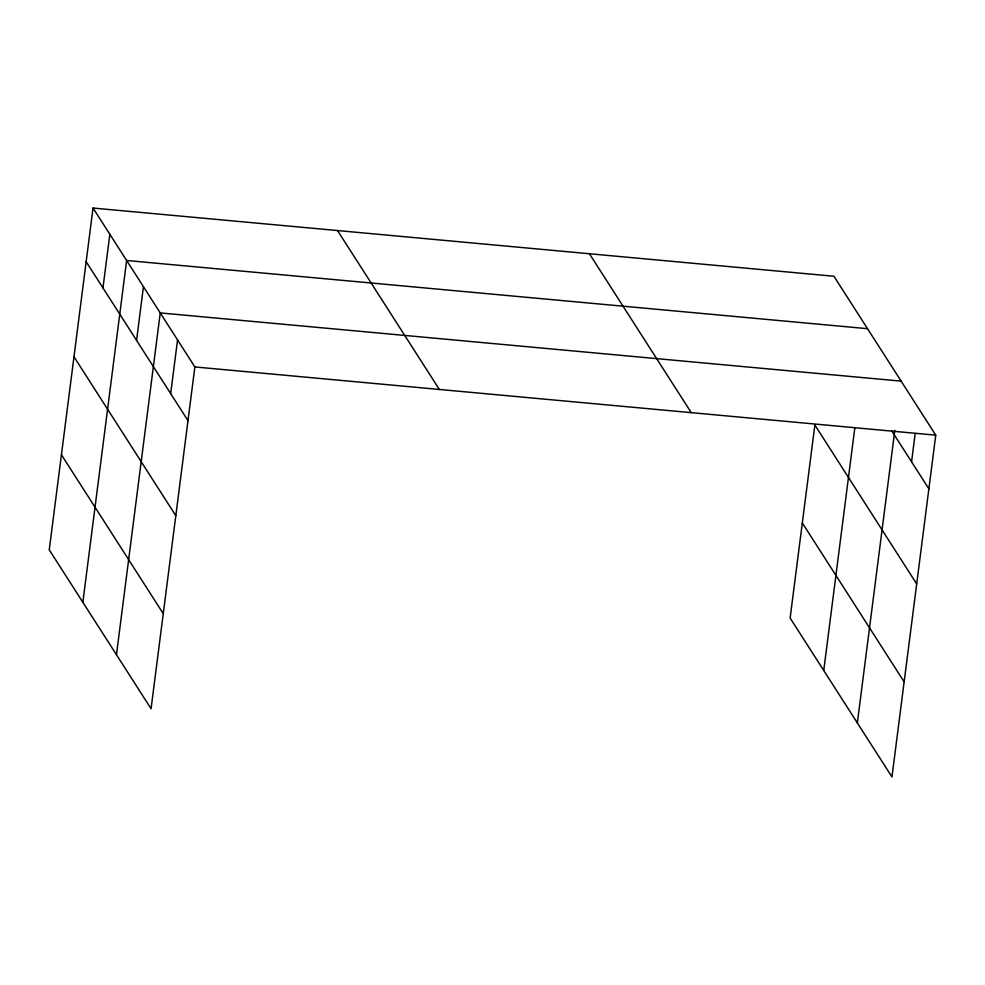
<?xml version="1.0" encoding="UTF-8"?>
<svg xmlns="http://www.w3.org/2000/svg" width="985" height="985" viewBox="0 0 985 985"><rect width="100%" height="100%" fill="white"/><g stroke="black" fill="none" stroke-linecap="round" stroke-linejoin="round"><path stroke-width="1.48" d="M93.033 208.044L49.25 549.839L151.074 708.744L194.87 366.949L93.033 208.044L833.926 276.256L935.75 435.161L891.967 776.956L790.13 618.051L814.866 425.003L916.69 583.92M102.957 287.94L109.84 234.258M82.851 602.278L126.634 260.483L867.526 328.694M136.57 340.379L143.441 286.709M116.464 654.717L160.247 312.922L901.127 381.133M170.676 393.606L177.559 339.936M823.743 670.489L854.845 427.638M857.344 722.928L894.823 430.334M911.568 461.817L915.188 433.498M194.87 366.949L935.75 435.161M891.856 431.061L928.88 488.831M802.319 522.961L904.144 681.879M589.424 253.748L691.261 412.653M337.523 230.552L439.359 389.469M86.163 261.714L187.987 420.632M73.974 356.792L175.81 515.709M61.427 454.762L163.264 613.667"/></g></svg>
